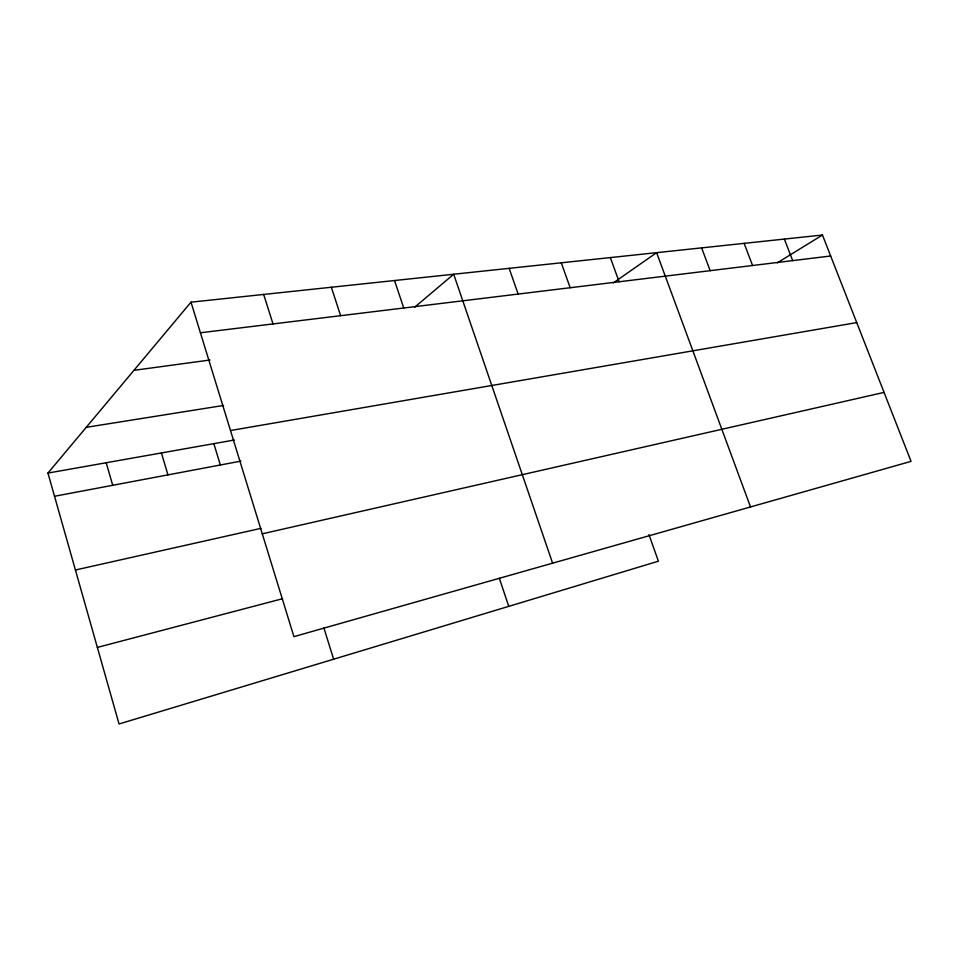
<?xml version="1.0" encoding="UTF-8"?>
<svg xmlns="http://www.w3.org/2000/svg" width="959" height="959" viewBox="0 0 959 959"><rect width="100%" height="100%" fill="white"/><g stroke="black" fill="none" stroke-linecap="round" stroke-linejoin="round"><path stroke-width="1.44" d="M648.931 534.559L658.401 561.195L119.048 723.973L47.95 473.075L190.997 302.169L822.462 235.027L911.05 461.363L293.922 636.644L190.997 302.169M414.791 307.108L453.691 274.238L552.6 563.173M613.352 282.869L656.615 252.661L750.513 506.951M777.246 262.862L822.462 235.027M97.35 647.421L282.581 598.704M262.286 533.815L884.066 392.399M75.413 570.006L260.932 528.361M54.519 496.271L240.865 461.123M47.95 473.075L234.368 440.001M230.496 430.531L856.735 322.584M86.25 427.33L223.603 405.441M133.936 370.342L209.997 360.009M200.419 332.773L830.674 255.993M784.354 239.079L792.673 260.62M744.136 243.358L752.563 265.499M701.616 247.878L710.163 270.666M610.332 257.587L619.118 281.766M561.267 262.802L570.161 287.724M509.145 268.34L518.148 294.065M499.351 578.313L508.749 606.352M394.545 280.531L403.739 308.007M331.346 287.244L340.625 315.691M263.665 294.449L273.015 323.938M323.878 627.893L333.636 659.205M213.833 443.645L220.354 464.995M161.412 452.948L167.945 474.873M106.185 462.741L112.742 485.29"/></g></svg>
